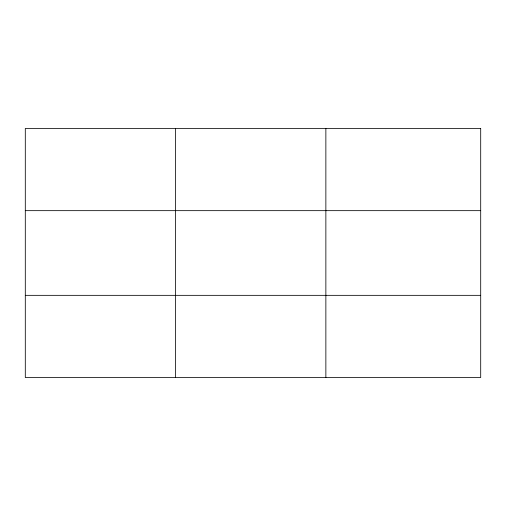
<?xml version="1.0" encoding="UTF-8"?>
<svg xmlns="http://www.w3.org/2000/svg" width="506" height="506" viewBox="0 0 506 506"><rect width="100%" height="100%" fill="white"/><g stroke="black" fill="none" stroke-linecap="round" stroke-linejoin="round"><path stroke-width="0.76" d="M175.582 128.48L175.582 377.52M325.864 128.48L325.864 377.52M25.3 210.66L480.7 210.66M25.3 295.34L480.7 295.34M480.7 128.48L480.7 377.52L25.3 377.52L25.3 128.48L480.7 128.48"/></g></svg>
